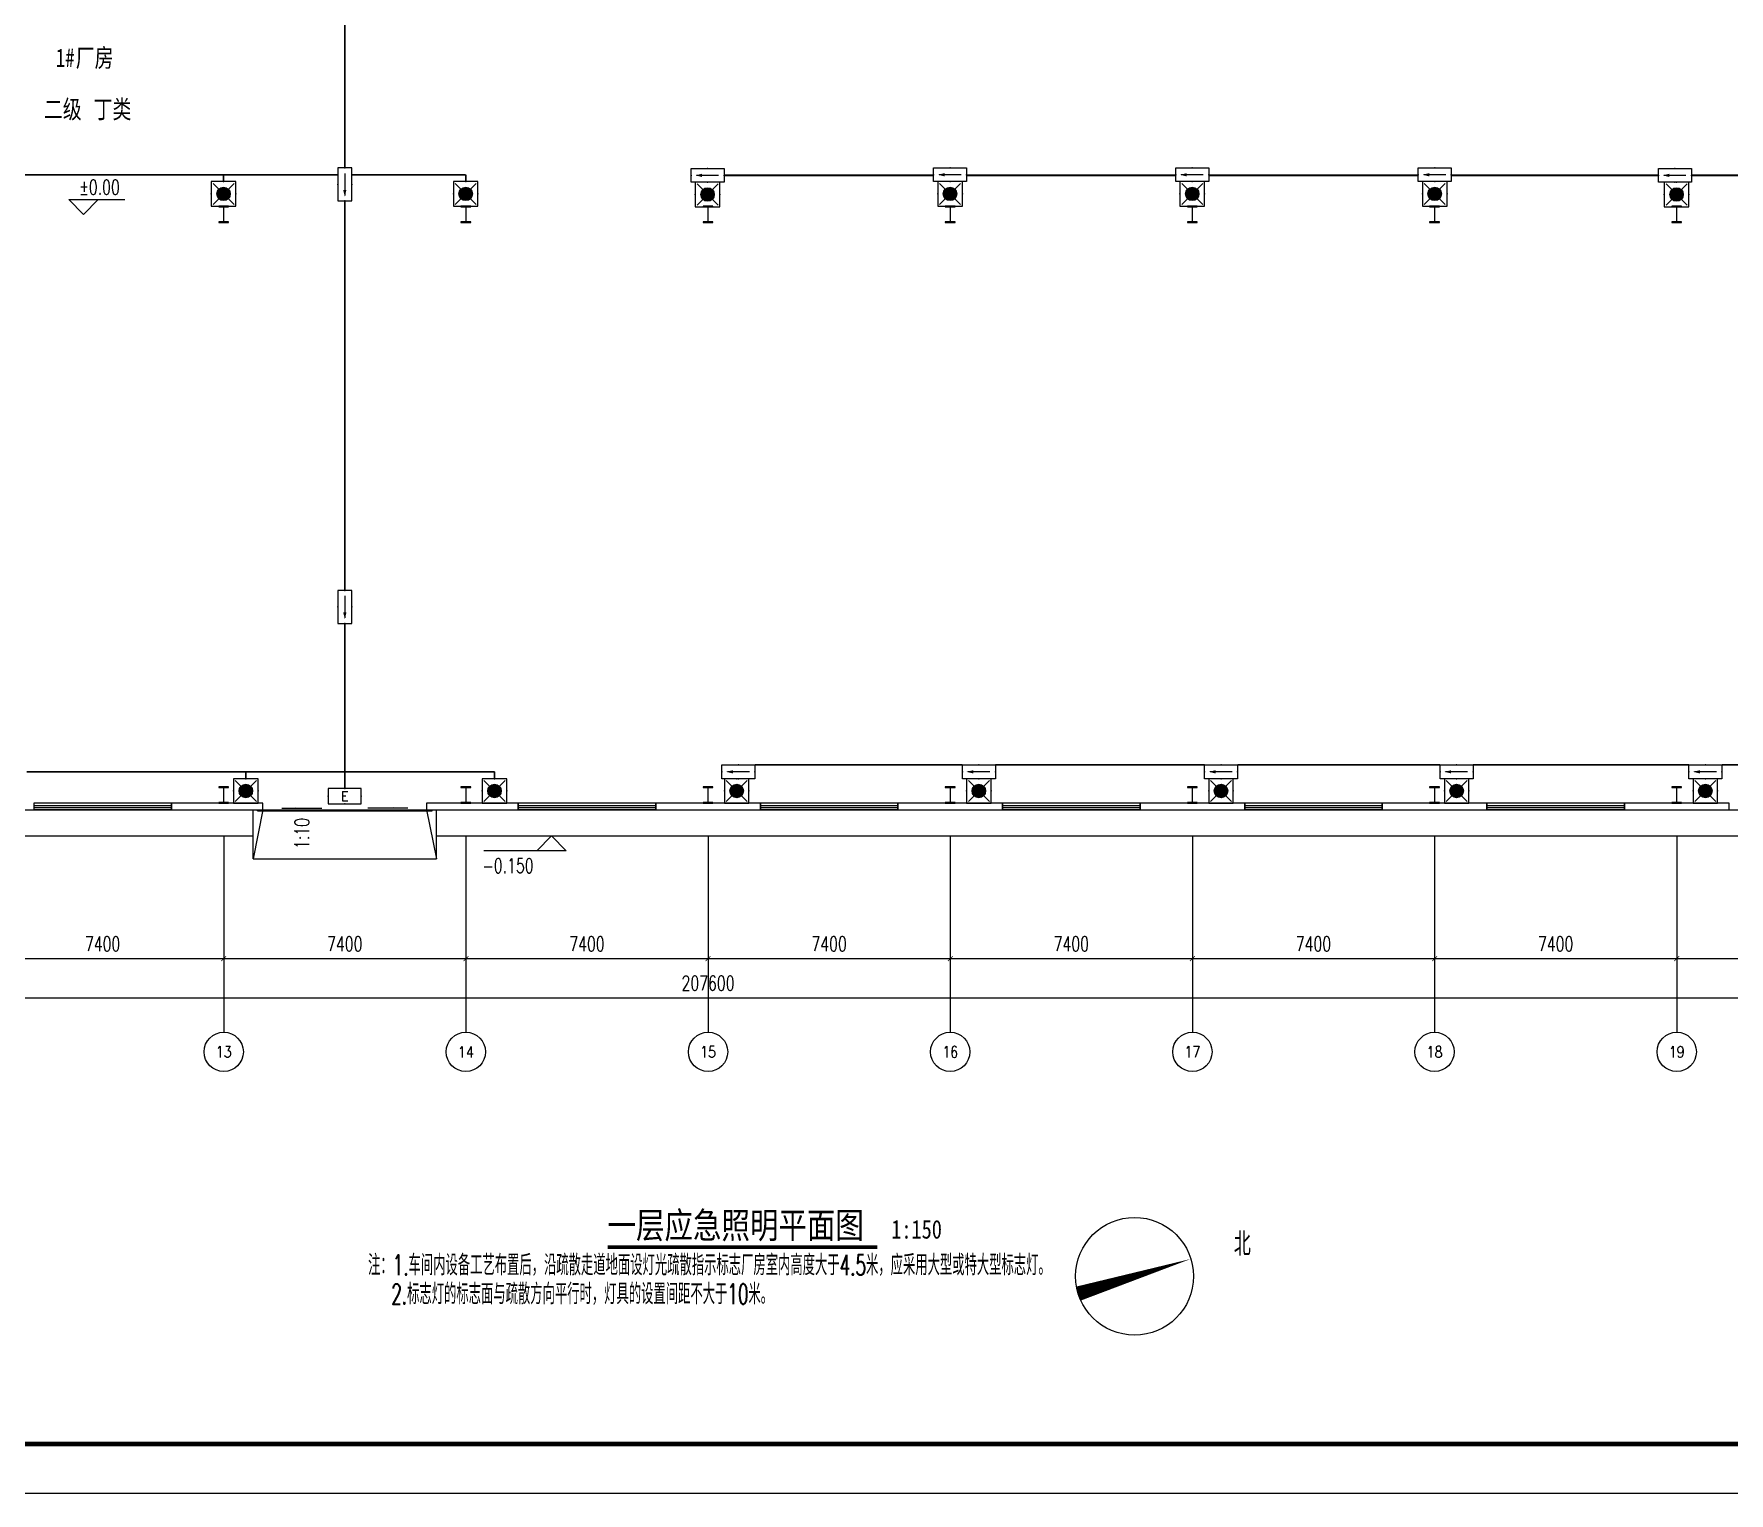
# Model space of a CAD drawing. Extents: x 1751103 to 2598738, y -609732 to 659428.
# Drawn here: x 2190848 to 2242648, y -70162 to -25559 of the extents above; entities that cross this region are included whole.
import ezdxf
from ezdxf.enums import TextEntityAlignment as Align

# ---------------------------------------------------------------- set-up
doc = ezdxf.new("R2010")
doc.units = 0
doc.header["$LTSCALE"] = 1000
doc.header["$MEASUREMENT"] = 0
doc.layers.get('0').update_dxf_attribs({"linetype": 'CONTINUOUS'})
doc.layers.get('DEFPOINTS').update_dxf_attribs({"linetype": 'CONTINUOUS'})
for name, color, linetype in [('AXIS', 3, 'CONTINUOUS'), ('AXIS_TEXT', 7, 'CONTINUOUS'), ('COLUMN', 99, 'CONTINUOUS'), ('DIM_ELEV', 3, 'CONTINUOUS'), ('DIM_SYMB', 3, 'CONTINUOUS'), ('EQUIP-照明', 3, 'CONTINUOUS'), ('GROUND', 2, 'CONTINUOUS'), ('PUB_TEXT', 7, 'CONTINUOUS'), ('PUB_TITLE', 4, 'CONTINUOUS'), ('STAIR', 2, 'CONTINUOUS'), ('TEL_SYMB', 3, 'CONTINUOUS'), ('TEL_TEXT', 7, 'CONTINUOUS'), ('WALL', 9, 'CONTINUOUS'), ('WINDOW', 99, 'CONTINUOUS'), ('WIRE-照明', 1, 'CONTINUOUS')]:
    doc.layers.add(name, color=color, linetype=linetype)
doc.styles.add('_TCH_AXIS', font='COMPLEX', dxfattribs={"bigfont": 'GBCBIG'})
doc.styles.add('_TCH_DIM', font='SIMPLEX', dxfattribs={"bigfont": 'GBCBIG'})
doc.styles.add('_TEL_DIM', font='SIMPLEX', dxfattribs={"width": 0.8, "height": 3.5, "bigfont": 'HZTXT'})
doc.styles.add('COMPLEX', font='COMPLEX')
doc.styles.add('DIM_FONT', font='SIMPLEX', dxfattribs={"width": 0.7, "bigfont": 'GBCBIG'})
doc.styles.get("Standard").update_dxf_attribs({"font": 'gbenor.shx', "bigfont": 'gbcbig.shx'})
doc.styles.add('STY53', font='COMPLEX', dxfattribs={"width": 0.6, "bigfont": 'HZTXT'})
doc.styles.add('图签黑体', font='simhei.ttf', dxfattribs={"width": 0.75})
doc.styles.add('新宋体', font='', dxfattribs={"width": 0.8})
doc.styles.get('新宋体').set_extended_font_data('NSimSun')
doc.dimstyles.new('DIMN150', dxfattribs={"dimscale": 1.5, "dimtxt": 300, "dimasz": 100, "dimexe": 250, "dimexo": 300, "dimgap": 150, "dimtad": 1, "dimdec": 0, "dimzin": 0, "dimtxsty": 'DIM_FONT', "dimblk": 'ARCHTICK', "dimcen": 0.09, "dimclrt": 7, "dimazin": 3, "dimtfac": 1, "dimtdec": 0, "dimtix": 1, "dimtmove": 0, "dimatfit": 3, "dimtolj": 1, "dimtzin": 0})

# ---------------------------------------------------------------- blocks, each defined once
blk = doc.blocks.new('$WINLIB2D$00000001')
for p, q in [((-0.5, 0.5), (0.5, 0.5)), ((-0.5, 0.5), (-0.5, -0.5)), ((0.5, -0.5), (0.5, 0.5)), ((0.5, 0.167), (-0.5, 0.167)), ((0.5, -0.167), (-0.5, -0.167)), ((-0.5, -0.5), (0.5, -0.5))]:
    blk.add_line(p, q)
blk = doc.blocks.new('$DORLIB2D$00000130')
at = {"color": 0, "linetype": 'CONTINUOUS'}
for p, q in [((-0.533, 0.66), (-0.533, 0.513)), ((0, 0.66), (-0.533, 0.66)), ((0, 0.513), (0, 0.66)), ((0.533, 0.66), (0, 0.66)), ((0.533, 0.66), (0.533, 0.513)), ((0, 0.513), (-0.533, 0.513)), ((0.533, 0.513), (0, 0.513)), ((-0.385, 0.269), (-0.14, 0.269)), ((-0.385, 0.269), (-0.3, 0.214)), ((-0.3, 0.214), (-0.3, 0.269)), ((0.385, 0.269), (0.14, 0.269)), ((0.3, 0.214), (0.3, 0.269)), ((0.385, 0.269), (0.3, 0.214))]:
    blk.add_line(p, q, dxfattribs=at)
blk = doc.blocks.new('_AXISO')
blk.add_circle((0, 0), 0.5)
at = {"layer": 'AXIS_TEXT', "style": 'COMPLEX', "width": 1.041667}
blk.add_attdef('A', text='', height=0.56, dxfattribs=at).set_placement((-0.25, -0.28), (0.25, -0.28), align=Align.FIT)
blk = doc.blocks.new('_ARCHTICK')
at = {"color": 0, "linetype": 'BYBLOCK', "const_width": 0.15}
blk.add_lwpolyline([(-0.5, -0.5), (0.5, 0.5)], dxfattribs=at)
blk = doc.blocks.new('*D46')
at = {"layer": 'AXIS', "color": 0}
for p, q in [((2107648, 43042), (2107648, 38167)), ((2315248, 43042), (2315248, 38167)), ((2107648, 38542), (2315248, 38542))]:
    blk.add_line(p, q, dxfattribs=at)
at = {"layer": 'DEFPOINTS', "color": 0}
for p in [(2107648, 43492), (2315248, 43492), (2315248, 38542)]:
    blk.add_point(p, dxfattribs=at)
at = {"layer": 'AXIS', "color": 0, "xscale": 150, "yscale": 150, "zscale": 150, "rotation": 180}
blk.add_blockref('_ARCHTICK', (2107648, 38542), dxfattribs=at)
at = {"layer": 'AXIS', "color": 0, "xscale": 150, "yscale": 150, "zscale": 150}
blk.add_blockref('_ARCHTICK', (2315248, 38542), dxfattribs=at)
at = {"layer": 'AXIS', "color": 7, "insert": (2211448, 38992), "char_height": 450, "attachment_point": 5, "style": 'DIM_FONT'}
blk.add_mtext('\\A1;207600', dxfattribs=at)
blk = doc.blocks.new('*D59')
at = {"layer": 'AXIS', "color": 0}
for p, q in [((2189248, 43042), (2189248, 39367)), ((2196648, 43042), (2196648, 39367)), ((2189248, 39742), (2196648, 39742))]:
    blk.add_line(p, q, dxfattribs=at)
at = {"layer": 'DEFPOINTS', "color": 0}
for p in [(2189248, 43492), (2196648, 43492), (2196648, 39742)]:
    blk.add_point(p, dxfattribs=at)
at = {"layer": 'AXIS', "color": 0, "xscale": 150, "yscale": 150, "zscale": 150, "rotation": 180}
blk.add_blockref('_ARCHTICK', (2189248, 39742), dxfattribs=at)
at = {"layer": 'AXIS', "color": 0, "xscale": 150, "yscale": 150, "zscale": 150}
blk.add_blockref('_ARCHTICK', (2196648, 39742), dxfattribs=at)
at = {"layer": 'AXIS', "color": 7, "insert": (2192948, 40192), "char_height": 450, "attachment_point": 5, "style": 'DIM_FONT'}
blk.add_mtext('\\A1;7400', dxfattribs=at)
blk = doc.blocks.new('*D60')
at = {"layer": 'AXIS', "color": 0}
for p, q in [((2196648, 43042), (2196648, 39367)), ((2204048, 43042), (2204048, 39367)), ((2196648, 39742), (2204048, 39742))]:
    blk.add_line(p, q, dxfattribs=at)
at = {"layer": 'DEFPOINTS', "color": 0}
for p in [(2196648, 43492), (2204048, 43492), (2204048, 39742)]:
    blk.add_point(p, dxfattribs=at)
at = {"layer": 'AXIS', "color": 0, "xscale": 150, "yscale": 150, "zscale": 150, "rotation": 180}
blk.add_blockref('_ARCHTICK', (2196648, 39742), dxfattribs=at)
at = {"layer": 'AXIS', "color": 0, "xscale": 150, "yscale": 150, "zscale": 150}
blk.add_blockref('_ARCHTICK', (2204048, 39742), dxfattribs=at)
at = {"layer": 'AXIS', "color": 7, "insert": (2200348, 40192), "char_height": 450, "attachment_point": 5, "style": 'DIM_FONT'}
blk.add_mtext('\\A1;7400', dxfattribs=at)
blk = doc.blocks.new('*D61')
at = {"layer": 'AXIS', "color": 0}
for p, q in [((2204048, 43042), (2204048, 39367)), ((2211448, 43042), (2211448, 39367)), ((2204048, 39742), (2211448, 39742))]:
    blk.add_line(p, q, dxfattribs=at)
at = {"layer": 'DEFPOINTS', "color": 0}
for p in [(2204048, 43492), (2211448, 43492), (2211448, 39742)]:
    blk.add_point(p, dxfattribs=at)
at = {"layer": 'AXIS', "color": 0, "xscale": 150, "yscale": 150, "zscale": 150, "rotation": 180}
blk.add_blockref('_ARCHTICK', (2204048, 39742), dxfattribs=at)
at = {"layer": 'AXIS', "color": 0, "xscale": 150, "yscale": 150, "zscale": 150}
blk.add_blockref('_ARCHTICK', (2211448, 39742), dxfattribs=at)
at = {"layer": 'AXIS', "color": 7, "insert": (2207748, 40192), "char_height": 450, "attachment_point": 5, "style": 'DIM_FONT'}
blk.add_mtext('\\A1;7400', dxfattribs=at)
blk = doc.blocks.new('*D62')
at = {"layer": 'AXIS', "color": 0}
for p, q in [((2211448, 43042), (2211448, 39367)), ((2218848, 43042), (2218848, 39367)), ((2211448, 39742), (2218848, 39742))]:
    blk.add_line(p, q, dxfattribs=at)
at = {"layer": 'DEFPOINTS', "color": 0}
for p in [(2211448, 43492), (2218848, 43492), (2218848, 39742)]:
    blk.add_point(p, dxfattribs=at)
at = {"layer": 'AXIS', "color": 0, "xscale": 150, "yscale": 150, "zscale": 150, "rotation": 180}
blk.add_blockref('_ARCHTICK', (2211448, 39742), dxfattribs=at)
at = {"layer": 'AXIS', "color": 0, "xscale": 150, "yscale": 150, "zscale": 150}
blk.add_blockref('_ARCHTICK', (2218848, 39742), dxfattribs=at)
at = {"layer": 'AXIS', "color": 7, "insert": (2215148, 40192), "char_height": 450, "attachment_point": 5, "style": 'DIM_FONT'}
blk.add_mtext('\\A1;7400', dxfattribs=at)
blk = doc.blocks.new('*D63')
at = {"layer": 'AXIS', "color": 0}
for p, q in [((2218848, 43042), (2218848, 39367)), ((2226248, 43042), (2226248, 39367)), ((2218848, 39742), (2226248, 39742))]:
    blk.add_line(p, q, dxfattribs=at)
at = {"layer": 'DEFPOINTS', "color": 0}
for p in [(2218848, 43492), (2226248, 43492), (2226248, 39742)]:
    blk.add_point(p, dxfattribs=at)
at = {"layer": 'AXIS', "color": 0, "xscale": 150, "yscale": 150, "zscale": 150, "rotation": 180}
blk.add_blockref('_ARCHTICK', (2218848, 39742), dxfattribs=at)
at = {"layer": 'AXIS', "color": 0, "xscale": 150, "yscale": 150, "zscale": 150}
blk.add_blockref('_ARCHTICK', (2226248, 39742), dxfattribs=at)
at = {"layer": 'AXIS', "color": 7, "insert": (2222548, 40192), "char_height": 450, "attachment_point": 5, "style": 'DIM_FONT'}
blk.add_mtext('\\A1;7400', dxfattribs=at)
blk = doc.blocks.new('*D64')
at = {"layer": 'AXIS', "color": 0}
for p, q in [((2226248, 43042), (2226248, 39367)), ((2233648, 43042), (2233648, 39367)), ((2226248, 39742), (2233648, 39742))]:
    blk.add_line(p, q, dxfattribs=at)
at = {"layer": 'DEFPOINTS', "color": 0}
for p in [(2226248, 43492), (2233648, 43492), (2233648, 39742)]:
    blk.add_point(p, dxfattribs=at)
at = {"layer": 'AXIS', "color": 0, "xscale": 150, "yscale": 150, "zscale": 150, "rotation": 180}
blk.add_blockref('_ARCHTICK', (2226248, 39742), dxfattribs=at)
at = {"layer": 'AXIS', "color": 0, "xscale": 150, "yscale": 150, "zscale": 150}
blk.add_blockref('_ARCHTICK', (2233648, 39742), dxfattribs=at)
at = {"layer": 'AXIS', "color": 7, "insert": (2229948, 40192), "char_height": 450, "attachment_point": 5, "style": 'DIM_FONT'}
blk.add_mtext('\\A1;7400', dxfattribs=at)
blk = doc.blocks.new('*D65')
at = {"layer": 'AXIS', "color": 0}
for p, q in [((2233648, 43042), (2233648, 39367)), ((2241048, 43042), (2241048, 39367)), ((2233648, 39742), (2241048, 39742))]:
    blk.add_line(p, q, dxfattribs=at)
at = {"layer": 'DEFPOINTS', "color": 0}
for p in [(2233648, 43492), (2241048, 43492), (2241048, 39742)]:
    blk.add_point(p, dxfattribs=at)
at = {"layer": 'AXIS', "color": 0, "xscale": 150, "yscale": 150, "zscale": 150, "rotation": 180}
blk.add_blockref('_ARCHTICK', (2233648, 39742), dxfattribs=at)
at = {"layer": 'AXIS', "color": 0, "xscale": 150, "yscale": 150, "zscale": 150}
blk.add_blockref('_ARCHTICK', (2241048, 39742), dxfattribs=at)
at = {"layer": 'AXIS', "color": 7, "insert": (2237348, 40192), "char_height": 450, "attachment_point": 5, "style": 'DIM_FONT'}
blk.add_mtext('\\A1;7400', dxfattribs=at)
blk = doc.blocks.new('*D66')
at = {"layer": 'AXIS', "color": 0}
for p, q in [((2241048, 43042), (2241048, 39367)), ((2248448, 43042), (2248448, 39367)), ((2241048, 39742), (2248448, 39742))]:
    blk.add_line(p, q, dxfattribs=at)
at = {"layer": 'DEFPOINTS', "color": 0}
for p in [(2241048, 43492), (2248448, 43492), (2248448, 39742)]:
    blk.add_point(p, dxfattribs=at)
at = {"layer": 'AXIS', "color": 0, "xscale": 150, "yscale": 150, "zscale": 150, "rotation": 180}
blk.add_blockref('_ARCHTICK', (2241048, 39742), dxfattribs=at)
at = {"layer": 'AXIS', "color": 0, "xscale": 150, "yscale": 150, "zscale": 150}
blk.add_blockref('_ARCHTICK', (2248448, 39742), dxfattribs=at)
at = {"layer": 'AXIS', "color": 7, "insert": (2244748, 40192), "char_height": 450, "attachment_point": 5, "style": 'DIM_FONT'}
blk.add_mtext('\\A1;7400', dxfattribs=at)
blk = doc.blocks.new('$EQUIP$00001167')
for p, q in [((-0.429, 0.429), (0.429, -0.429)), ((-0.429, -0.429), (0.429, 0.429))]:
    blk.add_line(p, q)
blk.add_lwpolyline([(-0.5, 0.5), (-0.5, -0.5), (0.5, -0.5), (0.5, 0.5)], close=True)
blk.add_circle((0, 0), 0.275)
for p in [(-0.5, 0), (0, 0.5), (0.5, 0), (0, -0.5)]:
    blk.add_point(p)
for points in [[(-0.238, 0.137), (0.238, 0.137), (-0.275, 0), (0.275, 0)], [(-0.238, -0.137), (0.238, -0.137), (-0.275, 0), (0.275, 0)], [(-0.137, 0.238), (0.137, 0.238), (-0.238, 0.137), (0.238, 0.137)], [(0, 0.275), (0, 0.275), (-0.137, 0.238), (0.137, 0.238)], [(-0.137, -0.238), (0.137, -0.238), (-0.238, -0.137), (0.238, -0.137)], [(0, -0.275), (0, -0.275), (-0.137, -0.238), (0.137, -0.238)]]:
    blk.add_solid(points)
at = {"flags": 9}
blk.add_attdef('A', (0, 0), '', height=0.00002, dxfattribs=at)
blk = doc.blocks.new('$EQUIP$00001776')
for p, q in [((0.72, 0.66), (-0.72, 0.66)), ((-0.72, 0.66), (-0.72, 0)), ((-0.72, 0), (0.72, 0)), ((0.72, 0), (0.72, 0.66))]:
    blk.add_line(p, q)
for p in [(-0.72, 0.33), (0, 0.66), (0, 0), (0.72, 0.33)]:
    blk.add_point(p)
blk = doc.blocks.new('$EQUIP$00001687')
for p, q in [((0.72, 0.6), (-0.72, 0.6)), ((-0.72, 0.6), (-0.72, 0)), ((-0.72, 0), (0.72, 0)), ((0.72, 0), (0.72, 0.6))]:
    blk.add_line(p, q)
at = {"color": 7}
blk.add_line((-0.48, 0.3), (0.48, 0.3), dxfattribs=at)
for p in [(-0.72, 0.3), (0, 0.6), (0, 0), (0.72, 0.3)]:
    blk.add_point(p)
blk.add_solid([(0.24, 0.228), (0.528, 0.3), (0.24, 0.372)])
blk = doc.blocks.new('W2')
at = {"layer": 'AXIS', "color": 8}
for p, q in [((2196647.9, 43491.5), (2196647.9, 37491.5)), ((2204047.9, 43491.5), (2204047.9, 37491.5)), ((2211447.9, 43491.5), (2211447.9, 37491.5)), ((2218847.9, 43491.5), (2218847.9, 37491.5)), ((2226247.9, 43491.5), (2226247.9, 37491.5)), ((2233647.9, 43491.5), (2233647.9, 37491.5)), ((2241047.9, 43491.5), (2241047.9, 37491.5))]:
    blk.add_line(p, q, dxfattribs=at)
at = {"layer": 'COLUMN', "color": 8}
for p, q in [((2196797.9, 62741.5), (2196497.9, 62741.5)), ((2196497.9, 62741.5), (2196497.9, 62723.5)), ((2196497.9, 62723.5), (2196637.9, 62723.5)), ((2196637.9, 62723.5), (2196642.9, 62718.5)), ((2196642.9, 62718.5), (2196642.9, 62264.5)), ((2196652.9, 62718.5), (2196657.9, 62723.5)), ((2196652.9, 62264.5), (2196652.9, 62718.5)), ((2196657.9, 62723.5), (2196797.9, 62723.5)), ((2196797.9, 62723.5), (2196797.9, 62741.5)), ((2204197.9, 62741.5), (2203897.9, 62741.5)), ((2203897.9, 62741.5), (2203897.9, 62723.5)), ((2203897.9, 62723.5), (2204037.9, 62723.5)), ((2204037.9, 62723.5), (2204042.9, 62718.5)), ((2204042.9, 62718.5), (2204042.9, 62264.5)), ((2204052.9, 62718.5), (2204057.9, 62723.5)), ((2204052.9, 62264.5), (2204052.9, 62718.5)), ((2204057.9, 62723.5), (2204197.9, 62723.5)), ((2204197.9, 62723.5), (2204197.9, 62741.5)), ((2211597.9, 62741.5), (2211297.9, 62741.5)), ((2211297.9, 62741.5), (2211297.9, 62723.5)), ((2211297.9, 62723.5), (2211437.9, 62723.5)), ((2211437.9, 62723.5), (2211442.9, 62718.5)), ((2211442.9, 62718.5), (2211442.9, 62264.5)), ((2211452.9, 62718.5), (2211457.9, 62723.5)), ((2211452.9, 62264.5), (2211452.9, 62718.5)), ((2211457.9, 62723.5), (2211597.9, 62723.5)), ((2211597.9, 62723.5), (2211597.9, 62741.5)), ((2218997.9, 62741.5), (2218697.9, 62741.5)), ((2218697.9, 62741.5), (2218697.9, 62723.5)), ((2218697.9, 62723.5), (2218837.9, 62723.5)), ((2218837.9, 62723.5), (2218842.9, 62718.5)), ((2218842.9, 62718.5), (2218842.9, 62264.5)), ((2218852.9, 62718.5), (2218857.9, 62723.5)), ((2218852.9, 62264.5), (2218852.9, 62718.5)), ((2218857.9, 62723.5), (2218997.9, 62723.5)), ((2218997.9, 62723.5), (2218997.9, 62741.5)), ((2226397.9, 62741.5), (2226097.9, 62741.5)), ((2226097.9, 62741.5), (2226097.9, 62723.5)), ((2226097.9, 62723.5), (2226237.9, 62723.5)), ((2226237.9, 62723.5), (2226242.9, 62718.5)), ((2226242.9, 62718.5), (2226242.9, 62264.5)), ((2226252.9, 62718.5), (2226257.9, 62723.5)), ((2226252.9, 62264.5), (2226252.9, 62718.5)), ((2226257.9, 62723.5), (2226397.9, 62723.5)), ((2226397.9, 62723.5), (2226397.9, 62741.5)), ((2233797.9, 62741.5), (2233497.9, 62741.5)), ((2233497.9, 62741.5), (2233497.9, 62723.5)), ((2233497.9, 62723.5), (2233637.9, 62723.5)), ((2233637.9, 62723.5), (2233642.9, 62718.5)), ((2233642.9, 62718.5), (2233642.9, 62264.5)), ((2233652.9, 62718.5), (2233657.9, 62723.5)), ((2233652.9, 62264.5), (2233652.9, 62718.5)), ((2233657.9, 62723.5), (2233797.9, 62723.5)), ((2233797.9, 62723.5), (2233797.9, 62741.5)), ((2241197.9, 62741.5), (2240897.9, 62741.5)), ((2240897.9, 62741.5), (2240897.9, 62723.5)), ((2240897.9, 62723.5), (2241037.9, 62723.5)), ((2241037.9, 62723.5), (2241042.9, 62718.5)), ((2241042.9, 62718.5), (2241042.9, 62264.5)), ((2241052.9, 62718.5), (2241057.9, 62723.5)), ((2241052.9, 62264.5), (2241052.9, 62718.5)), ((2241057.9, 62723.5), (2241197.9, 62723.5)), ((2241197.9, 62723.5), (2241197.9, 62741.5)), ((2196637.9, 62259.5), (2196497.9, 62259.5)), ((2196497.9, 62259.5), (2196497.9, 62241.5)), ((2196497.9, 62241.5), (2196797.9, 62241.5)), ((2196642.9, 62264.5), (2196637.9, 62259.5)), ((2196657.9, 62259.5), (2196652.9, 62264.5)), ((2196797.9, 62259.5), (2196657.9, 62259.5)), ((2196797.9, 62241.5), (2196797.9, 62259.5)), ((2204037.9, 62259.5), (2203897.9, 62259.5)), ((2203897.9, 62259.5), (2203897.9, 62241.5)), ((2203897.9, 62241.5), (2204197.9, 62241.5)), ((2204042.9, 62264.5), (2204037.9, 62259.5)), ((2204057.9, 62259.5), (2204052.9, 62264.5)), ((2204197.9, 62259.5), (2204057.9, 62259.5)), ((2204197.9, 62241.5), (2204197.9, 62259.5)), ((2211437.9, 62259.5), (2211297.9, 62259.5)), ((2211297.9, 62259.5), (2211297.9, 62241.5)), ((2211297.9, 62241.5), (2211597.9, 62241.5)), ((2211442.9, 62264.5), (2211437.9, 62259.5)), ((2211457.9, 62259.5), (2211452.9, 62264.5)), ((2211597.9, 62259.5), (2211457.9, 62259.5)), ((2211597.9, 62241.5), (2211597.9, 62259.5)), ((2218837.9, 62259.5), (2218697.9, 62259.5)), ((2218697.9, 62259.5), (2218697.9, 62241.5)), ((2218697.9, 62241.5), (2218997.9, 62241.5)), ((2218842.9, 62264.5), (2218837.9, 62259.5)), ((2218857.9, 62259.5), (2218852.9, 62264.5)), ((2218997.9, 62259.5), (2218857.9, 62259.5)), ((2218997.9, 62241.5), (2218997.9, 62259.5)), ((2226237.9, 62259.5), (2226097.9, 62259.5)), ((2226097.9, 62259.5), (2226097.9, 62241.5)), ((2226097.9, 62241.5), (2226397.9, 62241.5)), ((2226242.9, 62264.5), (2226237.9, 62259.5)), ((2226257.9, 62259.5), (2226252.9, 62264.5)), ((2226397.9, 62259.5), (2226257.9, 62259.5)), ((2226397.9, 62241.5), (2226397.9, 62259.5)), ((2233637.9, 62259.5), (2233497.9, 62259.5)), ((2233497.9, 62259.5), (2233497.9, 62241.5)), ((2233497.9, 62241.5), (2233797.9, 62241.5)), ((2233642.9, 62264.5), (2233637.9, 62259.5)), ((2233657.9, 62259.5), (2233652.9, 62264.5)), ((2233797.9, 62259.5), (2233657.9, 62259.5)), ((2233797.9, 62241.5), (2233797.9, 62259.5)), ((2241037.9, 62259.5), (2240897.9, 62259.5)), ((2240897.9, 62259.5), (2240897.9, 62241.5)), ((2240897.9, 62241.5), (2241197.9, 62241.5)), ((2241042.9, 62264.5), (2241037.9, 62259.5)), ((2241057.9, 62259.5), (2241052.9, 62264.5)), ((2241197.9, 62259.5), (2241057.9, 62259.5)), ((2241197.9, 62241.5), (2241197.9, 62259.5)), ((2196797.9, 44991.5), (2196497.9, 44991.5)), ((2196497.9, 44991.5), (2196497.9, 44973.5)), ((2196497.9, 44973.5), (2196637.9, 44973.5)), ((2196637.9, 44973.5), (2196642.9, 44968.5)), ((2196642.9, 44968.5), (2196642.9, 44514.5)), ((2196652.9, 44968.5), (2196657.9, 44973.5)), ((2196652.9, 44514.5), (2196652.9, 44968.5)), ((2196657.9, 44973.5), (2196797.9, 44973.5)), ((2196797.9, 44973.5), (2196797.9, 44991.5)), ((2204197.9, 44991.5), (2203897.9, 44991.5)), ((2203897.9, 44991.5), (2203897.9, 44973.5)), ((2203897.9, 44973.5), (2204037.9, 44973.5)), ((2204037.9, 44973.5), (2204042.9, 44968.5)), ((2204042.9, 44968.5), (2204042.9, 44514.5)), ((2204052.9, 44968.5), (2204057.9, 44973.5)), ((2204052.9, 44514.5), (2204052.9, 44968.5)), ((2204057.9, 44973.5), (2204197.9, 44973.5)), ((2204197.9, 44973.5), (2204197.9, 44991.5)), ((2211597.9, 44991.5), (2211297.9, 44991.5)), ((2211297.9, 44991.5), (2211297.9, 44973.5)), ((2211297.9, 44973.5), (2211437.9, 44973.5)), ((2211437.9, 44973.5), (2211442.9, 44968.5)), ((2211442.9, 44968.5), (2211442.9, 44514.5)), ((2211452.9, 44968.5), (2211457.9, 44973.5)), ((2211452.9, 44514.5), (2211452.9, 44968.5)), ((2211457.9, 44973.5), (2211597.9, 44973.5)), ((2211597.9, 44973.5), (2211597.9, 44991.5)), ((2218997.9, 44991.5), (2218697.9, 44991.5)), ((2218697.9, 44991.5), (2218697.9, 44973.5)), ((2218697.9, 44973.5), (2218837.9, 44973.5)), ((2218837.9, 44973.5), (2218842.9, 44968.5)), ((2218842.9, 44968.5), (2218842.9, 44514.5)), ((2218852.9, 44968.5), (2218857.9, 44973.5)), ((2218852.9, 44514.5), (2218852.9, 44968.5)), ((2218857.9, 44973.5), (2218997.9, 44973.5)), ((2218997.9, 44973.5), (2218997.9, 44991.5)), ((2226397.9, 44991.5), (2226097.9, 44991.5)), ((2226097.9, 44991.5), (2226097.9, 44973.5)), ((2226097.9, 44973.5), (2226237.9, 44973.5)), ((2226237.9, 44973.5), (2226242.9, 44968.5)), ((2226242.9, 44968.5), (2226242.9, 44514.5)), ((2226252.9, 44968.5), (2226257.9, 44973.5)), ((2226252.9, 44514.5), (2226252.9, 44968.5)), ((2226257.9, 44973.5), (2226397.9, 44973.5)), ((2226397.9, 44973.5), (2226397.9, 44991.5)), ((2233797.9, 44991.5), (2233497.9, 44991.5)), ((2233497.9, 44991.5), (2233497.9, 44973.5)), ((2233497.9, 44973.5), (2233637.9, 44973.5)), ((2233637.9, 44973.5), (2233642.9, 44968.5)), ((2233642.9, 44968.5), (2233642.9, 44514.5)), ((2233652.9, 44968.5), (2233657.9, 44973.5)), ((2233652.9, 44514.5), (2233652.9, 44968.5)), ((2233657.9, 44973.5), (2233797.9, 44973.5)), ((2233797.9, 44973.5), (2233797.9, 44991.5)), ((2241197.9, 44991.5), (2240897.9, 44991.5)), ((2240897.9, 44991.5), (2240897.9, 44973.5)), ((2240897.9, 44973.5), (2241037.9, 44973.5)), ((2241037.9, 44973.5), (2241042.9, 44968.5)), ((2241042.9, 44968.5), (2241042.9, 44514.5)), ((2241052.9, 44968.5), (2241057.9, 44973.5)), ((2241052.9, 44514.5), (2241052.9, 44968.5)), ((2241057.9, 44973.5), (2241197.9, 44973.5)), ((2241197.9, 44973.5), (2241197.9, 44991.5)), ((2196637.9, 44509.5), (2196497.9, 44509.5)), ((2196497.9, 44509.5), (2196497.9, 44491.5)), ((2196497.9, 44491.5), (2196797.9, 44491.5)), ((2196642.9, 44514.5), (2196637.9, 44509.5)), ((2196657.9, 44509.5), (2196652.9, 44514.5)), ((2196797.9, 44509.5), (2196657.9, 44509.5)), ((2196797.9, 44491.5), (2196797.9, 44509.5)), ((2204037.9, 44509.5), (2203897.9, 44509.5)), ((2203897.9, 44509.5), (2203897.9, 44491.5)), ((2203897.9, 44491.5), (2204197.9, 44491.5)), ((2204042.9, 44514.5), (2204037.9, 44509.5)), ((2204057.9, 44509.5), (2204052.9, 44514.5)), ((2204197.9, 44509.5), (2204057.9, 44509.5)), ((2204197.9, 44491.5), (2204197.9, 44509.5)), ((2211437.9, 44509.5), (2211297.9, 44509.5)), ((2211297.9, 44509.5), (2211297.9, 44491.5)), ((2211297.9, 44491.5), (2211597.9, 44491.5)), ((2211442.9, 44514.5), (2211437.9, 44509.5)), ((2211457.9, 44509.5), (2211452.9, 44514.5)), ((2211597.9, 44509.5), (2211457.9, 44509.5)), ((2211597.9, 44491.5), (2211597.9, 44509.5)), ((2218837.9, 44509.5), (2218697.9, 44509.5)), ((2218697.9, 44509.5), (2218697.9, 44491.5)), ((2218697.9, 44491.5), (2218997.9, 44491.5)), ((2218842.9, 44514.5), (2218837.9, 44509.5)), ((2218857.9, 44509.5), (2218852.9, 44514.5)), ((2218997.9, 44509.5), (2218857.9, 44509.5)), ((2218997.9, 44491.5), (2218997.9, 44509.5)), ((2226237.9, 44509.5), (2226097.9, 44509.5)), ((2226097.9, 44509.5), (2226097.9, 44491.5)), ((2226097.9, 44491.5), (2226397.9, 44491.5)), ((2226242.9, 44514.5), (2226237.9, 44509.5)), ((2226257.9, 44509.5), (2226252.9, 44514.5)), ((2226397.9, 44509.5), (2226257.9, 44509.5)), ((2226397.9, 44491.5), (2226397.9, 44509.5)), ((2233637.9, 44509.5), (2233497.9, 44509.5)), ((2233497.9, 44509.5), (2233497.9, 44491.5)), ((2233497.9, 44491.5), (2233797.9, 44491.5)), ((2233642.9, 44514.5), (2233637.9, 44509.5)), ((2233657.9, 44509.5), (2233652.9, 44514.5)), ((2233797.9, 44509.5), (2233657.9, 44509.5)), ((2233797.9, 44491.5), (2233797.9, 44509.5)), ((2241037.9, 44509.5), (2240897.9, 44509.5)), ((2240897.9, 44509.5), (2240897.9, 44491.5)), ((2240897.9, 44491.5), (2241197.9, 44491.5)), ((2241042.9, 44514.5), (2241037.9, 44509.5)), ((2241057.9, 44509.5), (2241052.9, 44514.5)), ((2241197.9, 44509.5), (2241057.9, 44509.5)), ((2241197.9, 44491.5), (2241197.9, 44509.5))]:
    blk.add_line(p, q, dxfattribs=at)
at = {"layer": 'DIM_ELEV', "color": 8}
for p, q in [((2192365.7, 62491.5), (2191915.7, 62941.5)), ((2191915.7, 62941.5), (2193625.8, 62941.5)), ((2192365.7, 62491.5), (2192815.7, 62941.5)), ((2207115.3, 43041.5), (2204595.3, 43041.5)), ((2206665.3, 43491.5), (2206215.3, 43041.5)), ((2206665.3, 43491.5), (2207115.3, 43041.5))]:
    blk.add_line(p, q, dxfattribs=at)
at = {"layer": 'DIM_SYMB', "color": 8}
blk.add_lwpolyline([(2199419.3, 44041, 0, 0, 0), (2199419.3, 43517.5, 120, 0, 0), (2199419.3, 43067.5, 0, 0, 0)], format="xyseb", dxfattribs=at)
at = {"layer": 'GROUND', "color": 8}
for p, q in [((2121747.9, 44291.5), (2197547.9, 44291.5)), ((2203147.9, 44291.5), (2315247.9, 44291.5)), ((2121747.9, 43491.5), (2197547.9, 43491.5)), ((2203147.9, 43491.5), (2316047.9, 43491.5))]:
    blk.add_line(p, q, dxfattribs=at)
at = {"layer": 'STAIR', "color": 8}
for p, q in [((2197547.9, 42791.5), (2197547.9, 44291.5)), ((2197547.9, 44291.5), (2203147.9, 44291.5)), ((2197847.9, 44291.5), (2197547.9, 42791.5)), ((2202847.9, 44291.5), (2203147.9, 42791.5)), ((2203147.9, 42791.5), (2203147.9, 44291.5)), ((2197547.9, 42791.5), (2203147.9, 42791.5))]:
    blk.add_line(p, q, dxfattribs=at)
at = {"layer": 'WALL', "color": 8}
for p, q in [((2196497.9, 44491.5), (2195047.9, 44491.5)), ((2195047.9, 44491.5), (2195047.9, 44291.5)), ((2195047.9, 44291.5), (2196647.9, 44291.5)), ((2196647.9, 44291.5), (2197847.9, 44291.5)), ((2197847.9, 44491.5), (2196797.9, 44491.5)), ((2197847.9, 44291.5), (2197847.9, 44491.5)), ((2203897.9, 44491.5), (2202847.9, 44491.5)), ((2202847.9, 44491.5), (2202847.9, 44291.5)), ((2202847.9, 44291.5), (2204047.9, 44291.5)), ((2204047.9, 44291.5), (2205647.9, 44291.5)), ((2205647.9, 44491.5), (2204197.9, 44491.5)), ((2205647.9, 44291.5), (2205647.9, 44491.5)), ((2211297.9, 44491.5), (2209847.9, 44491.5)), ((2209847.9, 44491.5), (2209847.9, 44291.5)), ((2209847.9, 44291.5), (2211447.9, 44291.5)), ((2211447.9, 44291.5), (2213047.9, 44291.5)), ((2213047.9, 44491.5), (2211597.9, 44491.5)), ((2213047.9, 44291.5), (2213047.9, 44491.5)), ((2218697.9, 44491.5), (2217247.9, 44491.5)), ((2217247.9, 44491.5), (2217247.9, 44291.5)), ((2217247.9, 44291.5), (2218847.9, 44291.5)), ((2218847.9, 44291.5), (2220447.9, 44291.5)), ((2220447.9, 44491.5), (2218997.9, 44491.5)), ((2220447.9, 44291.5), (2220447.9, 44491.5)), ((2226097.9, 44491.5), (2224647.9, 44491.5)), ((2224647.9, 44491.5), (2224647.9, 44291.5)), ((2224647.9, 44291.5), (2226247.9, 44291.5)), ((2226247.9, 44291.5), (2227847.9, 44291.5)), ((2227847.9, 44491.5), (2226397.9, 44491.5)), ((2227847.9, 44291.5), (2227847.9, 44491.5)), ((2233497.9, 44491.5), (2232047.9, 44491.5)), ((2232047.9, 44491.5), (2232047.9, 44291.5)), ((2232047.9, 44291.5), (2233647.9, 44291.5)), ((2233647.9, 44291.5), (2235247.9, 44291.5)), ((2235247.9, 44491.5), (2233797.9, 44491.5)), ((2235247.9, 44291.5), (2235247.9, 44491.5)), ((2240897.9, 44491.5), (2239447.9, 44491.5)), ((2239447.9, 44491.5), (2239447.9, 44291.5)), ((2239447.9, 44291.5), (2241047.9, 44291.5)), ((2241047.9, 44291.5), (2242647.9, 44291.5)), ((2242647.9, 44491.5), (2241197.9, 44491.5)), ((2242647.9, 44291.5), (2242647.9, 44491.5))]:
    blk.add_line(p, q, dxfattribs=at)
at = {"layer": 'AXIS', "color": 8}
ref = blk.add_blockref('_AXISO', (2196647.9, 36891.5), dxfattribs=dict(at, xscale=1200, yscale=1200, zscale=1200))
ref.add_attrib('A', '13', dxfattribs={"layer": 'AXIS_TEXT', "color": 8, "height": 340.8, "style": '_TCH_AXIS', "width": 1.034483}).set_placement((2196404.4, 36721.1), (2196891.3, 36721.1), align=Align.FIT)
ref = blk.add_blockref('_AXISO', (2204047.9, 36891.5), dxfattribs=dict(at, xscale=1200, yscale=1200, zscale=1200))
ref.add_attrib('A', '14', dxfattribs={"layer": 'AXIS_TEXT', "color": 8, "height": 333.98, "style": '_TCH_AXIS'}).set_placement((2203801.4, 36724.5), (2204294.4, 36724.5), align=Align.FIT)
ref = blk.add_blockref('_AXISO', (2211447.9, 36891.5), dxfattribs=dict(at, xscale=1200, yscale=1200, zscale=1200))
ref.add_attrib('A', '15', dxfattribs={"layer": 'AXIS_TEXT', "color": 8, "height": 340.8, "style": '_TCH_AXIS', "width": 1.034483}).set_placement((2211204.4, 36721.1), (2211691.3, 36721.1), align=Align.FIT)
ref = blk.add_blockref('_AXISO', (2218847.9, 36891.5), dxfattribs=dict(at, xscale=1200, yscale=1200, zscale=1200))
ref.add_attrib('A', '16', dxfattribs={"layer": 'AXIS_TEXT', "color": 8, "height": 347.88, "style": '_TCH_AXIS'}).set_placement((2218607.7, 36717.6), (2219088.1, 36717.6), align=Align.FIT)
ref = blk.add_blockref('_AXISO', (2226247.9, 36891.5), dxfattribs=dict(at, xscale=1200, yscale=1200, zscale=1200))
ref.add_attrib('A', '17', dxfattribs={"layer": 'AXIS_TEXT', "color": 8, "height": 340.8, "style": '_TCH_AXIS', "width": 1.034483}).set_placement((2226004.4, 36721.1), (2226491.3, 36721.1), align=Align.FIT)
ref = blk.add_blockref('_AXISO', (2233647.9, 36891.5), dxfattribs=dict(at, xscale=1200, yscale=1200, zscale=1200))
ref.add_attrib('A', '18', dxfattribs={"layer": 'AXIS_TEXT', "color": 8, "height": 340.8, "style": '_TCH_AXIS', "width": 1.034483}).set_placement((2233404.4, 36721.1), (2233891.3, 36721.1), align=Align.FIT)
ref = blk.add_blockref('_AXISO', (2241047.9, 36891.5), dxfattribs=dict(at, xscale=1200, yscale=1200, zscale=1200))
ref.add_attrib('A', '19', dxfattribs={"layer": 'AXIS_TEXT', "color": 8, "height": 347.88, "style": '_TCH_AXIS'}).set_placement((2240807.7, 36717.6), (2241288.1, 36717.6), align=Align.FIT)
at = {"layer": 'WINDOW', "color": 8, "yscale": 200, "rotation": 180}
for name, p, xscale, zscale in [('$WINLIB2D$00000001', (2192947.9, 44391.5), 4200, 4200), ('$DORLIB2D$00000130', (2200347.9, 44391.5), 5000, 5000), ('$WINLIB2D$00000001', (2207747.9, 44391.5), 4200, 4200), ('$WINLIB2D$00000001', (2215147.9, 44391.5), 4200, 4200), ('$WINLIB2D$00000001', (2222547.9, 44391.5), 4200, 4200), ('$WINLIB2D$00000001', (2229947.9, 44391.5), 4200, 4200), ('$WINLIB2D$00000001', (2237347.9, 44391.5), 4200, 4200)]:
    blk.add_blockref(name, p, dxfattribs=dict(at, xscale=xscale, zscale=zscale))
at = {"layer": 'PUB_TEXT', "color": 8, "style": '图签黑体', "width": 0.75}
for s, p in [('1#', (2191518.8, 66996.2)), ('厂房', (2192126.4, 66996.2)), ('二级', (2191154.7, 65423.2)), ('丁类', (2192673.7, 65423.2))]:
    blk.add_text(s, height=563.29, dxfattribs=at).set_placement(p)
at = {"layer": 'PUB_TEXT', "color": 7, "style": '_TCH_DIM', "width": 0.705882}
for s, p in [('%%P0.00', (2192230.8, 63099)), ('-0.150', (2204550.3, 42359))]:
    blk.add_text(s, height=446.25, dxfattribs=at).set_placement(p)
at = {"layer": 'PUB_TEXT', "color": 8, "style": '_TCH_DIM', "width": 0.705882}
blk.add_text('1:10', height=446.25, rotation=90, dxfattribs=at).set_placement((2199261.8, 43096.7))
at = {"layer": 'AXIS', "color": 8}
for p1, p2, distance, picture, middle in [((2107647.9, 43491.5), (2315247.9, 43491.5), -4950, '*D46', (2211447.9, 38991.5)), ((2189247.9, 43491.5), (2196647.9, 43491.5), -3750, '*D59', (2192947.9, 40191.5)), ((2196647.9, 43491.5), (2204047.9, 43491.5), -3750, '*D60', (2200347.9, 40191.5)), ((2204047.9, 43491.5), (2211447.9, 43491.5), -3750, '*D61', (2207747.9, 40191.5)), ((2211447.9, 43491.5), (2218847.9, 43491.5), -3750, '*D62', (2215147.9, 40191.5)), ((2218847.9, 43491.5), (2226247.9, 43491.5), -3750, '*D63', (2222547.9, 40191.5)), ((2226247.9, 43491.5), (2233647.9, 43491.5), -3750, '*D64', (2229947.9, 40191.5)), ((2233647.9, 43491.5), (2241047.9, 43491.5), -3750, '*D65', (2237347.9, 40191.5)), ((2241047.9, 43491.5), (2248447.9, 43491.5), -3750, '*D66', (2244747.9, 40191.5))]:
    dim = blk.add_aligned_dim(p1=p1, p2=p2, distance=distance, dimstyle='DIMN150', dxfattribs=at)
    dim.commit()
    dim.dimension.update_dxf_attribs({"geometry": picture, "text_midpoint": middle})

msp = doc.modelspace()

# ---------------------------------------------------------------- linework, layer by layer
at = {"layer": 'DIM_SYMB'}
msp.add_lwpolyline([(2222760, -64066, 450, 0, 0), (2226200, -63004, 0, 0, 0)], format="xyseb", dxfattribs=at)
msp.add_circle((2224480, -63535), 1800, dxfattribs=at)
at = {"layer": 'PUB_TITLE'}
msp.add_lwpolyline([(2088595, -70162), (2340895, -70162), (2340895, 18938), (2088595, 18938)], close=True, dxfattribs=at)
at = {"layer": 'PUB_TITLE', "const_width": 150}
msp.add_lwpolyline([(2092345, -68662), (2339395, -68662), (2339395, 17438), (2092345, 17438)], close=True, dxfattribs=at)
at = {"layer": 'TEL_SYMB', "color": 1, "const_width": 105}
msp.add_lwpolyline([(2208377, -62644), (2216625, -62644)], dxfattribs=at)
at = {"layer": 'WIRE-照明', "linetype": 'CONTINUOUS', "const_width": 52.5}
for points in [[(2200348, -29655), (2200348, -19579)], [(2189747, -29865), (2200138, -29865)], [(2196643, -30075), (2196643, -29865)], [(2200558, -29865), (2204043, -29865)], [(2204043, -30075), (2204043, -29865)], [(2211937, -29883), (2218339, -29883)], [(2219347, -29883), (2225739, -29883)], [(2226747, -29883), (2233149, -29883)], [(2234157, -29883), (2240489, -29883)], [(2241497, -29883), (2247949, -29883)], [(2200348, -30663), (2200348, -42571)], [(2200348, -48115), (2200348, -43607)], [(2190627, -48115), (2204923, -48115)], [(2197323, -48325), (2197323, -48115)], [(2200348, -48629), (2200348, -48115)], [(2204923, -48325), (2204923, -48115)], [(2212879, -47905), (2219219, -47905)], [(2220227, -47905), (2226619, -47905)], [(2227627, -47905), (2233819, -47905)], [(2234827, -47905), (2241419, -47905)], [(2242427, -47905), (2248819, -47905)]]:
    msp.add_lwpolyline(points, dxfattribs=at)

# ---------------------------------------------------------------- block references
msp.add_blockref('W2', (0, -93567))
at = {"layer": 'EQUIP-照明'}
for name, p, xscale, yscale, zscale, rotation in [('$EQUIP$00001687', (2200138, -30159), 700, 700, 700, 270), ('$EQUIP$00001167', (2196643, -30450), 750, 750, 750, 180), ('$EQUIP$00001167', (2204043, -30450), 750, 750, 750, 180), ('$EQUIP$00001167', (2211433, -30468), 750, 750, 750, 180), ('$EQUIP$00001167', (2218843, -30450), 750, 750, 750, 180), ('$EQUIP$00001167', (2226243, -30450), 750, 750, 750, 180), ('$EQUIP$00001167', (2233653, -30450), 750, 750, 750, 180), ('$EQUIP$00001167', (2241043, -30468), 750, 750, 750, 180), ('$EQUIP$00001687', (2200138, -43075), 700, 700, 700, 270), ('$EQUIP$00001167', (2197323, -48700), 750, 750, 750, 180), ('$EQUIP$00001167', (2204923, -48700), 750, 750, 750, 180), ('$EQUIP$00001167', (2212323, -48700), 750, 750, 750, 180), ('$EQUIP$00001167', (2219723, -48700), 750, 750, 750, 180), ('$EQUIP$00001167', (2227123, -48700), 750, 750, 750, 180), ('$EQUIP$00001167', (2234323, -48700), 750, 750, 750, 180), ('$EQUIP$00001167', (2241923, -48700), 750, 750, 750, 180)]:
    msp.add_blockref(name, p, dxfattribs=dict(at, xscale=xscale, yscale=yscale, zscale=zscale, rotation=rotation))
at = {"layer": 'EQUIP-照明', "xscale": -700, "yscale": 700, "zscale": 700}
for p in [(2211433, -30093), (2218843, -30075), (2226243, -30075), (2233653, -30075), (2240993, -30093), (2212375, -48325), (2219723, -48325), (2227123, -48325), (2234323, -48325), (2241923, -48325)]:
    msp.add_blockref('$EQUIP$00001687', p, dxfattribs=at)
at = {"layer": 'EQUIP-照明'}
ref = msp.add_blockref('$EQUIP$00001776', (2200348, -49091), dxfattribs=dict(at, xscale=700, yscale=700, zscale=700))
ref.add_attrib('$TEXT$', 'E', dxfattribs={"layer": '0', "color": 7, "height": 280, "style": '_TEL_DIM'}).set_placement((2200348, -48860), align=Align.MIDDLE_CENTER)

# ---------------------------------------------------------------- texts
at = {"layer": 'PUB_TEXT', "style": '_TCH_DIM'}
msp.add_text('北', height=723, dxfattribs=at).set_placement((2227514, -62908))
at = {"layer": 'TEL_TEXT', "color": 1, "style": '新宋体', "width": 0.8}
for s, height, p in [('一层应急照明平面图', 797.5, (2208377, -62373)), ('1:150', 569.6, (2217045, -62382))]:
    msp.add_text(s, height=height, dxfattribs=at).set_placement(p)
at = {"layer": 'WIRE-照明', "color": 3, "linetype": 'CONTINUOUS', "style": 'STY53', "width": 0.6}
for s, p in [('注：1.车间内设备工艺布置后，沿疏散走道地面设灯光疏散指示标志厂房室内高度大于4.5米，应采用大型或特大型标志灯。', (2201059, -63504)), ('2.标志灯的标志面与疏散方向平行时，灯具的设置间距不大于10米。', (2201768, -64389))]:
    msp.add_text(s, height=627.26, dxfattribs=at).set_placement(p)

doc.saveas('drawing.dxf')
